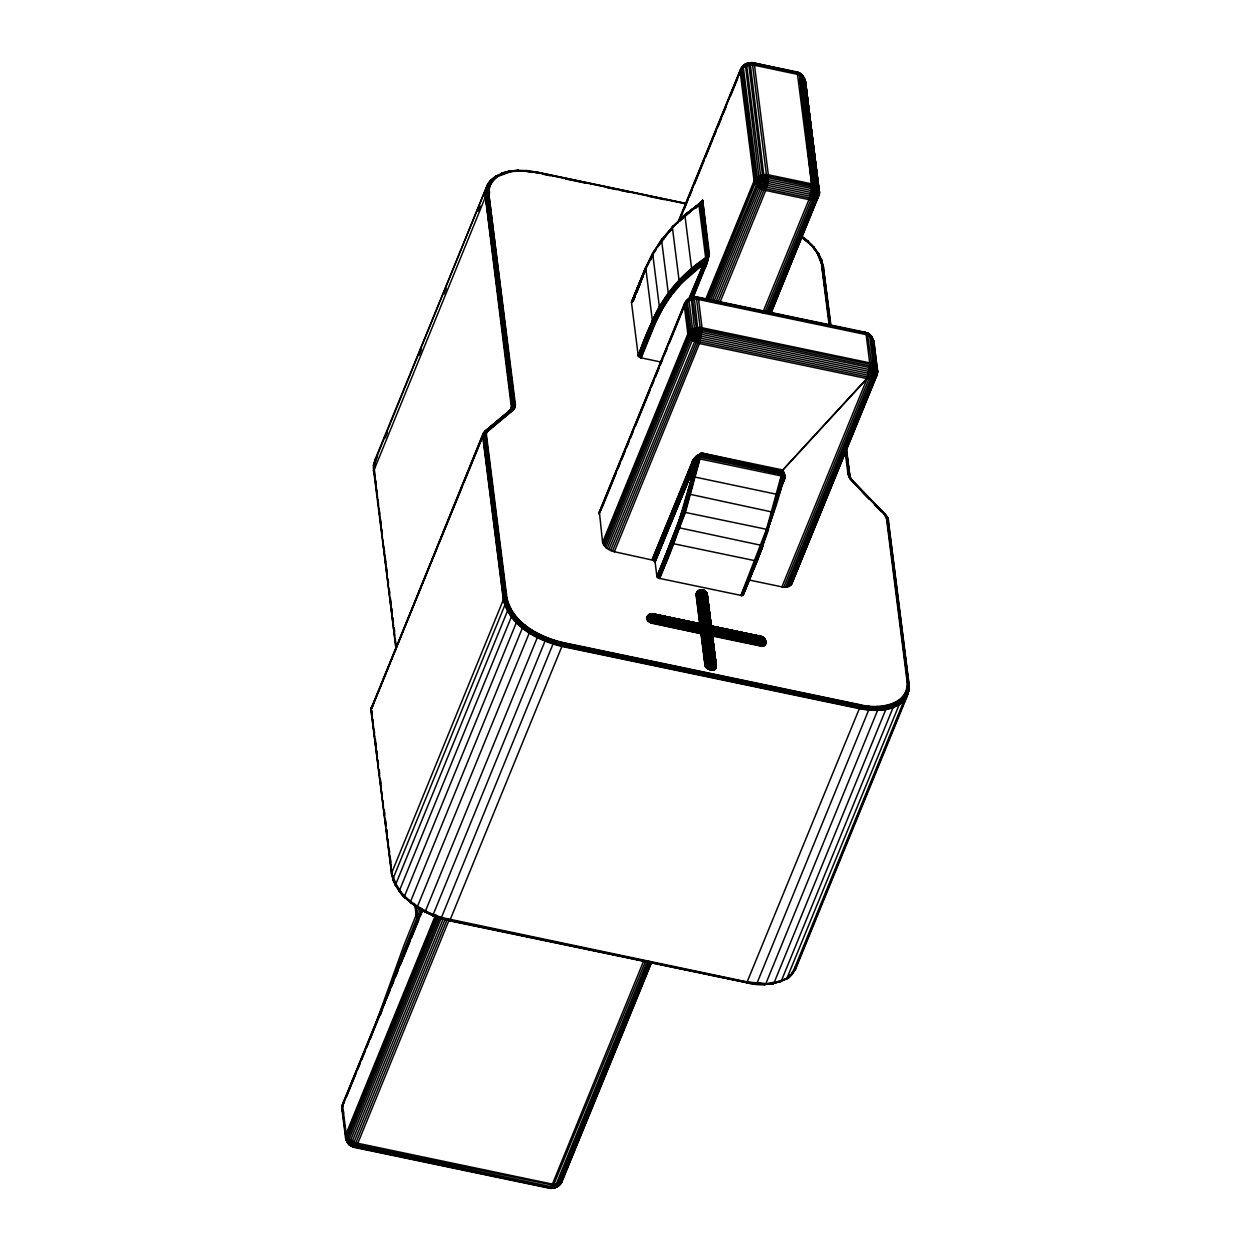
<?xml version="1.0" encoding="UTF-8"?>
<svg xmlns="http://www.w3.org/2000/svg" width="1251" height="1251" viewBox="0 0 1251 1251"><rect width="100%" height="100%" fill="white"/><g stroke="black" fill="none" stroke-linecap="round" stroke-linejoin="round"><path stroke-width="1.5" d="M487.311 185.164L375.363 458.867C372.673 462.667 374.659 486.764 373.674 464.309L487.311 185.164L490.627 184.491L493.738 179.972L498.273 176.25L510.987 171.622L509.485 171.012L501.979 173.045L501.276 173.889L510.705 171.34M710.849 670.051L714.837 663.562L710.99 629.972L761.75 641.497L711.506 630.973L715.635 663.828L711.897 631.974L761.593 642.373L712.038 632.459L711.788 635.852L760.467 646.032L763.72 641.888L764.283 638.307L761.265 636.462L710.459 625.828L705.439 627.971L653.788 617.447L648.284 619.104L647.565 620.856L651.411 623.17L700.967 633.585L704.985 665.391C706.08 670.489 716.901 672.866 716.26 665.657L712.038 632.459L707.878 626.407L704.11 624.499L652.834 613.928L652.162 614.741M343.603 1113.249L342.711 1110.607L343.603 1111.936M700.967 633.585L651.536 622.717L647.565 620.856L646.783 618.932L649.582 616.243L653.006 615.648L706.268 627.361L709.708 661.716L705.439 627.971L701.154 633.147L705.329 665.579L707.44 668.065L711.021 669.613L714.321 667.549L715.853 664.156C713.492 660.184 706.471 661.044 704.985 665.391M762.703 312.703L808.944 199.597L811.336 190.433L811.602 183.85L799.405 74.779L797.622 72.151L796.043 72.761L800.749 73.653L805.05 79.72L818.623 188.698C818.701 194.093 813.494 197.814 808.944 199.597L763.782 190.043L758.513 187.447L754.29 182.474L740.139 71.682L741.812 67.179L747.175 64.161L746.378 64.677M422.275 909.149L342.477 1104.602L346.355 1135.314L349.138 1139.129L355.847 1142.882L552.426 1184.134L560.385 1183.337L561.996 1181.601L651.771 962.05M373.689 471.799L373.674 464.309M373.908 472.127L375.237 459.258L377.536 455.692M463.918 482.26L484.7 431.548L487.749 431.204L512.847 409.796L514.99 406.028L488.969 195.312C491.831 185.07 482.026 189.933 485.388 196.923L511.534 408.686L512.284 405.465L485.576 196.548L487.999 195.25L488.969 195.312L515.412 404.573L515.068 407.576L513.27 410.015L487.749 431.204L486.311 433.784L506.952 598.15C512.863 623.233 539.384 636.884 562.575 642.467L860.016 704.704C877.467 709.442 908.711 705.861 907.147 681.889L886.506 518.571C885.098 516.507 884.363 511.737 885.27 515.756M510.361 411.079L512.238 406.841L485.857 196.219C485.482 191.606 487.108 178.705 493.738 179.972M498.273 176.25C490.861 176.844 486.42 188.291 487.499 195.328L513.661 406.059L511.722 409.562L484.512 431.908L510.236 410.359L512.535 406.575L486.232 189.996M510.705 409.875L484.7 431.548L511.362 409.609L513.254 406.184L487.03 195.469C485.998 187.619 490.048 179.331 497.038 175.766M884.426 514.067L886.975 518.696L907.6 682.014C909.18 706.205 877.655 709.833 860.031 705.048L562.606 642.811C539.197 637.166 512.441 623.389 506.467 598.087L485.826 433.675L487.327 430.985L512.847 409.796L514.552 405.981L488.484 195.25C486.889 185.242 494.802 175.421 504.075 173.451M643.671 960.971L552.426 1184.134C555.585 1190.686 562.543 1184.197 562.356 1179.318L609.44 1064.148M868.945 333.939L864.785 332.094L863.628 332.829L868.272 333.36L869.664 335.909L873.292 365.511L869.445 375.675L782.766 470.001C775.088 513.332 758.825 555.084 741.827 595.585L763.298 544.732L743.313 594.866L741.827 595.585L658.949 578.259L656.931 576.476L655.086 562.059L653.788 560.401L612.411 551.3L605.703 547.547L602.591 542.465L599.37 511.925L684.516 303.665L687.972 299.224L692.1 298.035L689.348 298.332L688.926 299.771L692.554 329.169L695.384 337.191L699.45 343.54L867.099 378.615C873.73 381.102 880.297 375.097 876.31 368.169M715.807 668.253L716.151 664.891L715.181 668.628L711.021 669.613L707.91 663.859L703.14 630.144L653.522 619.354C649.441 622.154 643.452 619.526 648.941 615.805C643.061 621.731 649.785 616.164 653.851 616.555L705.439 627.971L711.021 669.613C722.327 670.317 708.738 658.135 705.939 667.299M684.188 304.744L688.066 335.471L692.288 340.428L699.45 343.54L702.202 329.154L698.543 299.521C696.228 292.984 685.22 299.521 684.188 304.744C686.314 299.536 693.054 297.363 698.324 298.426L865.973 333.517L871.415 335.987L873.777 340.913L877.577 370.718L876.404 375.707L872.619 378.037L867.099 378.615L782.766 470.126L766.488 529.408L740.92 595.492C759.294 555.366 773.618 513.254 782.766 470.126L784.909 478.257L776.073 500.744M699.606 622.779L696.056 594.71C697.448 590.503 699.418 591.144 696.244 594.272L700.028 624.218L696.776 592.442M715.635 668.785L715.04 659.73M760.467 646.032L764.924 645.25L765.831 642.42L764.846 640.606M741.827 595.585C758.919 555.694 776.245 512.269 782.766 470.001L701.655 453.034L695.056 464.293L692.163 476.115L693.382 476.725L776.59 494.27C782.391 496.85 782.532 474.848 782.282 471.299L700.669 454.238L684.938 512.331L659.371 578.415M823.627 899.188L908.914 690.583L908.898 683.093L907.147 681.889M908.898 683.093L908.914 690.583M512.003 407.154L485.576 196.548L373.517 471.314M700.998 591.176L700.466 589.831L704.11 624.499L703.234 624.374L699.528 591.363C698.715 589.581 702.843 588.814 702.452 590.941L705.986 625.172L653.1 613.834L653.851 616.555L652.475 622.967C646.876 606.97 655.977 616.837 651.536 622.717C649.222 623.139 651.834 620.559 653.053 621.262L702.202 631.302L706.58 663.108L702.499 630.911L653.303 620.324C651.88 619.433 648.19 622.247 650.598 622.372M701.17 591.16L701.217 589.721L705.032 624.765L652.975 613.881M342.711 1111.904L342.149 1109.168M373.486 470.97L373.549 464.7L396.051 649.676M762.219 637.713L765.315 639.558L765.643 643.608L760.639 645.594L711.96 635.414M747.879 579.76L781.953 586.875L867.099 378.615C877.014 378.568 881.533 364.338 869.758 362.884L702.108 327.793C696.666 326.683 690.13 328.904 687.737 334.205L602.591 542.465M448.984 920.236L357.739 1143.383L354.08 1146.979L348.92 1144.352L346.277 1140.161L342.008 1107.338L342.805 1103.507L344.416 1101.771L344.072 1102.96M347.231 1142.351L345.714 1138.707L341.898 1108.886L343.462 1102.553M765.424 644.343L765.831 642.42M765.878 642.263L765.002 639.042M770.804 313.782L819.405 192.935L805.456 81.065L801.766 74.528L795.808 71.995L798.263 72.339M870.555 335.252L874.011 342.446L877.467 372.282L876.67 376.098M648.894 621.403L649.722 621.919M778.435 490.283C778.654 486.733 786.441 477.163 781.375 474.285L700.685 455.786C699.434 451.298 692.679 459.602 692.131 461.963L652.162 559.729L692.554 462.072L696.103 456.818L701.53 453.097L685.376 512.425L659.793 578.525M692.163 476.115L677.213 527.375L762.735 545.639C769.068 520.791 783.001 495.912 782.766 470.126C785.519 476.912 781.077 483.981 778.747 490.142M418.022 907.413L410.437 902.597L410.594 901.392L522.355 628.049L524.998 625.031M777.34 495.333L783.376 480.619L782.766 470.126L784.408 475.145L783.814 480.619L777.778 495.349M346.277 1140.161L349.185 1144.743L354.221 1147.37L549.392 1188.247L552.426 1184.134L554.944 1187.684L555.851 1186.261M691.178 297.457L694.54 329.717L699.45 343.54L614.304 551.8M749.99 63.363L753.571 62.894L754.494 65.255L768.333 174.812L767.754 183.318L765.675 190.543L761.609 184.194L758.778 176.172L745.299 64.067C751.257 62.519 745.815 62.097 746.722 65.834L760.561 175.375L765.675 190.543L720.169 301.866M704.892 591.942C706.69 592.458 703.641 588.83 702.437 590.832L713.305 662.686L711.021 669.613L705.705 664.86L701.311 632.803L652.787 622.154L651.411 623.17M548.188 1186.839L550.862 1188.45L555.819 1187.09M748.583 62.769L762.453 174.843L765.675 190.543L757.668 185.164L754.76 179.753L740.92 70.197L741.812 67.179M552.176 1187.871L552.426 1184.134C556.163 1185.964 561.574 1185.291 562.34 1180.522M341.898 1108.886L342.383 1104.961M343.181 1106.572L343.071 1103.898M372.329 712.382L370.968 709.786L482.73 436.443L486.326 434.832M346.027 1139.896L346.027 1134.063L435.801 914.512M349.185 1144.743L354.705 1147.511L357.739 1143.383L348.701 1141.506L345.792 1138.379L346.355 1135.314L436.114 915.763M506.952 598.15L503.371 599.745L391.61 873.089L392.189 875.262L391.454 869.492M706.346 593.287L706.893 595.914L706.111 594.632C707.55 589.127 698.339 589.346 696.416 593.146M704.704 591.473L706.455 592.395L707.284 595.773L706.299 593.959M765.721 641.028L765.424 643.624L765.268 639.73L762.453 638.041L764.549 638.635L765.815 643.03M820.046 258.926L821.235 259.332L823.377 267.651L817.012 252.78L812.556 246.682L801.328 236.455M872.917 341.539L871.337 336.425L868.741 335.393L869.117 336.347M873.573 342.774L873.026 340.084M877.577 370.718L877.092 374.643M885.02 515.24C887.491 516.319 890.446 523.684 886.506 518.571M908.961 684.625L909.039 683.453M378.631 690.865L371.172 708.504L483.621 432.846L487.03 431.955M784.705 978.876C789.694 979.94 792.931 972.418 795.464 969.369L907.225 696.025L908.992 689.379L907.1 687.55M394.722 881.22L393.017 880.219L392.97 878.765L504.732 605.421L508.25 603.529M888.007 519.931L887.741 518.18L886.255 517.476M648.44 615.57C647.267 614.35 646.939 620.652 652.475 622.967C653.804 620.746 652.537 611.786 652.224 614.632M818.592 254.876L821.782 261.334L821.235 259.332M892.041 703.766L893.058 707.644L781.296 980.987L765.815 983.724L747.582 981.988L441.634 917.546L440.962 918.594L450.141 919.751L561.902 646.407L562.575 642.467M696.416 207.103L702.64 200.379L709.333 253.39L705.673 266.979L704.892 265.712L709.317 253.515C705.861 260.724 696.916 263.148 691.631 268.73C664.25 290.639 649.801 323.399 638.213 355.55L640.668 357.755L660.966 362.039M784.236 473.144L784.565 475.099C782.407 460.853 782.282 503.684 782.282 471.299L701.655 453.034C688.863 493.363 678.542 539.009 658.949 578.259M791.992 974.466L903.941 700.779L902.378 697.229M702.593 200.41L699.168 204.539L702.593 200.41L699.168 204.539L702.593 200.41L699.262 204.554L702.593 200.41L700.153 203.804L707.19 257.769L690.724 299.192M783.251 475.677L778.529 494.473L782.5 478.445L778.669 494.442L782.36 479.368L784.518 478.257L784.846 475.036L783.251 475.677L781.578 482.104L782.626 477.569L785.034 476.443L783.814 480.619L782.375 481.244L784.283 475.192L783.423 471.658M848.381 475.802L850.086 476.803L850.758 479.665L847.99 474.16L845.066 450.907M887.381 518.539L887.366 517.148L885.755 516.35M397.239 886.724L395.644 885.958L395.629 884.566L507.39 611.223L510.783 609.049M707.331 595.148L711.35 627.392L706.487 592.818C704.688 588.768 697.401 590.957 696.056 594.71M817.012 252.78L818.701 254.5L812.556 246.682M511.831 407.482C512.394 402.447 517.805 405.559 512.238 406.841M372.61 706.393L371.703 707.003L372.751 705.251M851.681 481.072L851.712 479.743L849.132 477.491M519.259 619.933L516.319 622.685L404.558 896.029C406.856 901.502 399.569 892.588 399.522 890.368L511.284 617.024L514.489 614.554M410.406 902.08L425.246 911.604L538.79 633.929M424.949 911.932L417.271 907.491L417.506 906.35L529.267 633.006L531.566 629.738M700.153 203.804L701.967 200.989L701.185 202.756L706.862 256.815C683.515 272.906 663.405 294.438 652.396 320.85L655.321 323.18L662.154 309.2L670.927 295.846L681.529 283.273L702.734 264.649L709.317 253.515L706.737 263.695L693.32 297.206M557.602 1185.495L555.35 1187.809M694.133 623.014L701.702 624.624L697.855 592.255C698.511 589.19 701.967 589.237 698.652 591.754L702.421 624.421L701.092 624.968L697.057 593.005L700.826 625.203L696.635 593.537L700.419 625.75M705.595 266.666L707.925 260.099L705.658 257.753L698.949 204.742L702.077 201.192L707.894 255.751C706.596 262.303 695.4 263.992 691.897 269.387C664.39 291.233 650.411 324.212 638.448 356.191C651.052 318.035 670.88 280.443 705.814 258.378C707.613 257.268 708.864 255.579 709.317 253.515L705.642 265.869L693.07 296.565M554.49 640.371L350.577 1140.287L351.312 1145.072L355.253 1147.308M705.157 666.017L708.566 662.702L713.93 662.311L710.349 629.003L761.953 640.074C766.988 640.559 765.643 647.799 760.639 645.594L761.734 636.853L709.942 625.797L705.673 592.067L709.333 625.875L762.766 637.431L760.639 645.594L712.085 635.055L716.213 666.439L714.571 668.519L711.021 669.613L706.252 664.187L701.702 632.068L653.006 621.45L701.936 631.692L705.986 663.671L702.202 631.302L653.225 620.605L702.499 630.911L707.159 664.328L711.021 669.613L715.134 667.44L715.853 664.156M700.591 202.13L699.387 204.351L701.999 201.333L708.785 254.891L703.218 264.774L688.675 300.318M696.025 208.182L701.358 201.333M700.685 455.786L781.797 472.737C788.005 469.923 779.561 489.954 779.107 490.032M693.82 271.67L691.584 268.433L684.876 215.172L700.763 202.709L698.981 204.288M658.542 578.071C674.117 538.9 693.242 496.506 698.042 455.114M807.99 241.928L806.817 240.817M742.234 595.539C759.294 557.086 773.587 517.335 782.438 476.146L782.704 471.377M689.739 299.536L687.565 299.755L687.393 301.913L691.24 331.499L694.368 337.833L699.45 343.54L700.31 328.904L696.604 299.27L695.337 297.05M556.711 1187.199L560.495 1183.305L650.895 961.988M697.714 206.337C704.782 198.518 672.334 226.681 673.695 226.431L672.366 227.244L679.058 280.24L681.529 283.273M658.167 577.853C674.68 539.259 689.786 499.759 697.761 458.413L696.119 456.459M657.51 577.337L683.015 511.471L696.588 460.462L682.733 511.252L657.26 577.055M692.726 476.459L697.62 458.179L695.884 456.646L701.53 453.097L694.649 463.433L654.429 560.917L694.399 463.151L697.135 457.882L701.53 453.097L696.744 457.413L693.758 462.635L695.087 458.382L698.214 455.301M693.038 476.584L696.744 460.118L694.493 458.022L696.885 459.868L693.038 476.584L697.307 458.132L700.107 454.504M705.423 266.338L708.895 255.595L706.737 263.695L704.532 262.225L692.882 270.81L680.481 282.507L669.785 295.173L660.95 308.637L654.07 322.727L639.761 357.364C651.708 318.958 672.209 282.273 706.33 259.473L690.317 298.942L687.972 299.224M763.298 544.732L757.496 560.151L755.932 560.87L673.992 543.81L671.459 542.34L682.514 511.049L692.288 476.224L695.056 464.293L692.131 461.963M692.835 296.237L707.722 259.989L709.317 253.515M781.578 482.401L782.485 479.149M657.823 577.602L683.327 511.675L697.62 458.617M670.927 295.846L668.269 293.031L661.576 240.036L663.781 239.316M693.758 476.85L698.449 457.366L698.996 458.71L780.984 475.88C785.956 476.506 779.67 484.622 779.654 486.92M693.382 476.725L698.73 456.928L781.375 474.285M782.282 479.696L778.701 494.223M778.529 494.473L782.626 477.569M692.288 476.224L696.307 459.07L701.53 453.097M370.828 710.552L483.027 433.925L486.561 432.83M483.214 433.565L482.73 436.443L503.371 599.745C509.579 626.157 537.508 640.528 561.902 646.407L859.343 708.645C875.637 711.772 898.077 712.179 907.335 695.634M483.48 433.253L503.84 599.041C510.033 625.375 537.867 639.699 562.199 645.547L859.64 707.785C868.319 712.476 912.714 708.175 905.489 692.726M483.824 432.987L504.169 598.744C510.345 624.968 538.086 639.245 562.325 645.078L859.765 707.315C875.888 710.412 897.78 710.787 907.319 694.79M707.456 261.834C707.003 261.224 706.236 260.974 705.564 260.693C673.491 283.883 651.568 319.474 640.668 357.755L654.852 323.055L662.154 309.2L659.34 306.62L652.647 253.359L671.021 229.168M778.059 494.489L782.688 476.193L773.493 512.316L687.393 493.723M514.552 405.981L488.484 195.25M699.856 454.176L695.384 458.585L694.102 462.886L697.292 457.694M647.283 266.557L645.766 267.323L631.505 302.554L638.213 355.55L659.402 306.917M742.234 66.741L744.564 64.567L742.234 66.741L741.999 68.852L755.839 178.393L759.717 185.617L765.675 190.543L766.41 174.546L752.57 65.005L751.898 62.659L750.991 63.348M694.133 296.815L699.45 343.54L692.272 337.113L689.614 331.374L686.017 301.96L689.817 298.066M697.042 592.708L700.2 590.331M696.713 457.022L654.132 560.636L693.914 462.729C696.307 460.431 692.053 458.319 692.554 462.072L653.006 559.979L694.79 458.179L693.21 459.821M687.69 494.036L696.041 461.65L654.68 561.199L695.822 458.585L700.028 454.379M693.586 459.961L653.413 560.167L695.275 458.147L699.935 454.285M698.949 456.99L700.795 454.097L781.797 472.737M750.037 62.785L751.898 62.659M707.722 259.989L708.394 257.628L707.19 257.769M342.008 1107.338L422.666 909.633M679.199 220.692L740.139 71.682C742.515 66.381 749.068 64.161 754.494 65.255L799.405 74.779L805.05 79.72L819.186 190.152C821.516 196.61 814.448 200.52 808.944 199.597L814.01 191.419L815.089 185.148L801.234 75.623L813.416 184.382L812.196 192.701L808.944 199.597L814.229 199.785L817.857 198.033C819.78 193.67 815.855 189.167 811.571 188.557L766.628 179.268L761.562 180.003L757.481 182.599L708.879 299.959M877.467 372.282L791.523 584.358L787.239 587.063L781.953 586.875M765.768 640.872L761.968 637.729L708.785 627.189L713.164 661.982L709.614 628.065L762.875 639.449L765.69 642.873L760.639 645.594C762.75 643.53 766.175 636.884 760.983 636.571L711.162 626.251L706.924 593.49L703.422 591.066L702.452 590.941L706.956 625.735L653.804 615.085C650.989 612.552 645.625 619.933 646.798 617.165M650.239 614.71L651.083 613.803L652.475 622.967L647.424 618.948L647.862 615.789M655.321 323.18L641.138 357.88C652.084 325.776 666.267 293.141 693.507 271.42C697.479 270.091 700.325 263.664 704.782 264.993L708.817 255.579M805.034 85.256L805.05 79.72M682.248 510.643L685.376 512.425L767.676 529.533L773.493 512.316M373.58 465.497L377.427 456.959M373.736 465.904L375.394 460.524M488.297 184.397L486.639 189.761L486.592 195.656L512.863 405.011L512.566 407.607L510.033 410.703M489.016 189.652L490.627 184.491M645.766 267.323L631.505 302.554L645.704 267.839L653.241 252.608M765.252 644.765L765.596 643.796L764.924 645.25M793.853 970.62L795.386 966.914M794.276 970.495L795.792 966.695M794.666 970.307L822.157 902.784M797.153 963.927L794.995 970.041M908.852 688.988C903.785 709.802 876.935 710.537 859.859 706.831L562.434 644.593C538.305 638.792 510.721 624.577 504.575 598.494L483.934 435.176L484.215 432.783L486.029 430.766M907.225 696.025L908.992 689.379M701.967 200.989L699.043 204.116L701.936 201.13M705.799 266.166L708.832 254.735L702.64 200.379L700.294 203.022M707.597 259.927L705.189 266.025M694.68 460.603L694.586 463.339L654.429 560.917M813.901 248.464L812.931 246.65M654.883 561.48L698.73 455.927M852.869 482.448L852.791 480.978L850.242 479.164M782.532 474.457L783.955 473.238M695.009 460.868L654.132 560.636M676.854 526.874L682.342 510.846M762.735 545.639L768.661 529.236M370.171 1039.128L403.76 945.959L418.976 907.945M380.554 1014.655L382.493 1009.182M383.791 1005.523L403.932 950.213L420.852 908.226M689.145 300.506L703.672 264.946L708.754 255.579L707.957 256.033M648.956 961.159L557.711 1184.306C554.85 1187.903 547.891 1190.952 552.426 1184.134L557.977 1185.745L561.261 1182.993M676.775 526.624L657.072 576.758M757.387 560.323L762.969 545.514M651.927 614.585L652.443 613.741M635.148 296.065L633.084 301.256L635.211 296.049M636.524 292.593L642.733 277.003L632.678 301.303L645.938 268.371M646.173 268.324L632.678 301.303M654.07 322.727L640.199 357.583L654.398 322.867M441.024 918.609L432.752 915.638L546.484 637.494M638.448 356.191L652.881 321.804L638.682 356.519C651.755 318.849 670.974 280.74 706.33 259.473C671.568 281.538 651.583 318.927 639.339 357.114L653.694 322.508M697.307 458.132L696.713 459.602L697.761 458.413M708.285 257.612L704.532 265.431M781.672 481.823L784.268 480.681L783.157 481.103M631.599 301.976L646.095 266.916M693.507 462.479L653.788 560.401L693.914 462.729M757.199 560.511L742.906 595.304L757.59 559.588L743.141 595.101M755.526 560.855L741.374 595.57L755.932 560.87M385.245 437.928L387.45 432.533M419.069 355.206L421.274 349.811M444.074 294.063L446.279 288.668M477.898 211.341L480.103 205.946M488.922 184.366L490.845 180.113L496.631 175.75M380.101 687.268L403.635 629.722M405.105 626.125L437.459 547M438.929 543.403L462.448 485.857M509.61 411.563L512.019 405.809M636.634 292.578L640.184 283.914M678.089 222.006L740.483 69.399L743.313 66.506L748.489 64.192L754.29 64.161L797.559 73.215L804.065 77.296L819.405 192.935M678.011 222.85L741.139 68.445M680.435 218.472L682.624 213.092M684.094 209.496L687.769 200.52M689.238 196.923L692.178 189.745M694.383 184.366L703.922 161.019M705.392 157.438L712.726 139.471M714.196 135.89L716.401 130.495M717.871 126.914L721.53 117.938M723 114.341L725.94 107.164M730.349 96.39L737.683 78.438M739.153 74.841L741.358 69.462M342.477 1104.602L422.197 909.993M346.621 1096.376L356.191 1072.983M357.661 1069.386L359.866 1063.991M361.336 1060.379L365.026 1051.387M366.496 1047.791L368.701 1042.396M370.171 1038.783L384.886 1002.802M386.356 999.205L390.031 990.198M391.516 986.601L393.721 981.206M395.191 977.61L398.131 970.401M400.336 965.006L409.906 941.612M411.376 938.015L418.741 920.017M420.211 916.42L422.416 911.025M599.026 513.004L685.173 302.711M599.026 514.208L684.172 305.948C686.549 300.631 693.101 298.426 698.543 299.521L866.177 334.611L871.118 336.894L873.777 340.913M601.715 508.391L616.399 472.487M617.853 468.89L620.058 463.511M621.528 459.915L625.203 450.939M626.673 447.358L628.878 441.963M630.332 438.382L633.272 431.188M635.477 425.809L650.16 389.905M651.63 386.309L653.835 380.929M655.305 377.333L658.964 368.357M660.434 364.76L662.639 359.381M664.109 355.784L667.049 348.607M669.238 343.227L683.922 307.308M688.206 300.193L703.531 264.352L705.423 265.556L691.803 297.707M436.755 917.061L346.996 1136.612L346.464 1139.536L347.653 1141.913L352.047 1143.633L357.739 1143.383L352.031 1146.51L347.184 1141.522M438.429 916.545L347.934 1137.894L348.138 1143.179L352.344 1144.368L357.739 1143.383C352.907 1142.961 346.84 1140.849 345.573 1135.595M439.633 917.781L349.138 1139.129L349.326 1143.805L353.298 1147.104M443.448 918.156L352.219 1141.303L352.344 1144.368L355.847 1146.776L551.503 1187.652M445.231 919.032L353.986 1142.194L354.08 1144.274L355.847 1145.744L551.159 1186.667L554.428 1186.198L556.07 1184.478L647.314 961.315M447.092 919.735L355.847 1142.882L356.801 1144.696L553.458 1185.291L645.532 961.253M602.904 543.732L688.066 335.471C690.411 330.248 696.854 328.059 702.202 329.154L869.852 364.229L874.715 366.496L877.326 370.437M603.545 545.029L688.707 336.769C690.943 331.781 697.088 329.701 702.202 330.733L871.556 366.308L875.591 369.092L877.201 373.173L874.199 376.426L867.099 378.615L869.852 364.229L866.177 334.611L864.785 332.094M604.483 546.312L689.645 338.051L692.428 334.549L696.979 332.516L702.077 332.485L869.726 367.575C874.011 368.185 877.936 372.689 876.013 377.051L790.867 585.312M706.58 299.177L754.29 182.474C756.636 177.251 763.079 175.077 768.442 176.156L813.494 185.727L817.732 188.651L818.826 192.717L815.902 196.423L808.944 199.597L815.12 192.185L816.528 186.149L803.861 77.812L817.716 187.337L816.027 193.107L808.944 199.597L816.043 197.408L819.045 194.155L817.45 190.074L813.4 187.29L768.427 177.751C763.313 176.704 757.168 178.784 754.932 183.772L707.222 300.475M605.703 547.547L690.849 339.287L693.32 336.191L697.339 334.392L701.858 334.377L870.899 369.858L874.871 373.158L875.059 377.833L789.913 586.094M607.142 548.689L692.288 340.428L694.368 337.833L701.53 336.316L870.336 371.735L873.683 374.502L873.839 378.428L788.693 586.688M710.099 301.194L758.513 184.116L762.125 181.817L766.597 181.176L812.743 190.84L816.715 194.14L816.903 198.815L769.928 313.72M608.768 549.721L695.54 339.443L701.107 338.255L869.664 373.596L872.26 375.753L872.385 378.803L787.239 587.063M712.272 300.553L759.717 185.617L766.503 183.146L812.196 192.701L815.527 195.484L815.683 199.409L769.443 312.515M610.551 550.596L696.807 340.96L700.607 340.147L868.882 375.409L870.665 376.879L870.743 378.975L785.597 587.235M713.899 301.585L761.093 187.056L763.438 185.555L767.332 185.257L811.508 194.577L814.104 196.735L814.229 199.785L767.989 312.891M612.411 551.3L698.121 342.336L700.06 341.93L868.022 377.098L868.96 378.912L783.814 587.172M715.681 302.461L762.563 188.385L766.847 187.15L810.726 196.391L812.509 197.861L812.587 199.957L767.082 311.264M718.277 301.366L764.111 189.558L766.284 188.932L809.866 198.08L810.804 199.894L764.564 313M652.584 559.838L692.554 462.072M655.086 562.059L695.056 464.293L655.008 561.777L696.072 458.82L698.402 455.489M656.869 576.195L671.255 542.058M771.148 311.499L818.138 196.595M770.882 312.938L819.296 194.468L805.456 81.065M696.072 594.116L697.073 592.02M697.511 591.707L701.389 624.781L697.651 592.442L698.871 590.675L701.17 590.566M705.47 666.658C706.878 662.014 715.353 661.716 716.072 666.892M706.549 667.925C707.659 663.155 717.058 664.469 714.821 669.66M707.268 668.503C708.144 664.39 716.213 665.532 714.212 669.957M708.082 669.019C708.707 665.673 715.212 666.627 713.492 670.145M708.973 669.457L711.6 667.925L712.663 670.223M709.896 669.801L711.319 668.816L711.772 670.192M715.306 669.269L715.979 667.815M761.39 646.173L760.936 644.797L712.226 634.273L716.26 665.813M762.281 646.204L761.218 643.905L712.194 633.397L761.39 643.233L712.132 632.928L761.468 642.951L763.219 644.156L763.11 646.126M765.127 641.919L765.268 642.998M763.829 645.938L763.923 643.53L761.671 641.982L711.506 630.973L715.416 664.14L711.021 669.613L708.457 662.029L704.626 628.643L653.788 617.447M764.439 645.641L764.517 642.858L762.531 641.216L710.99 629.972L715.416 663.483M791.523 584.358L877.014 375.003M649.676 962.582L559.166 1183.931L556.07 1187.168M610.91 1060.551L650.645 963.364M561.339 1182.555L651.114 963.004M786.676 978.908L899.172 704.688L897.843 700.951M631.771 301.741L646.345 266.76L632.005 301.554M653.35 322.258L638.682 356.519M441.212 918.406L432.768 915.638L441.337 918.187M652.647 321.476L638.291 355.863L652.49 321.163L659.543 307.214M708.613 255.564L706.987 258.41L692.1 269.747M704.907 262.366L703.672 264.946M650.035 614.241L649.769 617.009L652.475 622.967C648.174 620.199 646.564 614.1 650.411 613.96M654.852 323.055L661.341 308.872M783.814 480.619L784.909 478.257L783.689 473.347M694.336 460.368L693.382 462.417L694.712 457.788L696.103 456.818M652.819 252.905L645.704 267.573L652.396 320.85M646.642 266.651L653.522 252.53M646.986 266.572L653.851 252.499M650.364 260.317L652.678 255.626M709.333 253.39L706.862 256.815M509.485 171.012L508.563 171.981L518.79 170.855L535.756 171.872L686.111 203.632M781.296 980.987L772.477 983.88L774.025 982.911L885.786 709.567L885.129 705.58M698.965 205.148L701.232 201.864M782.141 476.099L782.704 474.989M647.424 616.102L646.501 617.9M648.174 620.84L649.769 619.042L653.006 618.291L704.626 628.643L708.832 661.92L705.439 627.971L653.851 616.399L706.268 627.361L710.584 661.623L707.081 626.845L653.851 615.773L761.875 637.228L708.645 626.079L702.452 589.909L706.33 592.239M484.966 431.251L511.096 409.452L510.236 410.359M694.977 464.012L695.54 462.948L692.491 476.334L695.29 461.15M740.139 70.478L743.813 66.131L743.313 67.069M694.227 296.94L692.522 297.191L692.647 299.552L696.416 329.185L699.45 343.54L691.443 338.161L688.519 332.735L684.954 303.305L686.721 300.803L689.192 300.209M696.244 593.678L697.933 591.191M495.912 175.984L495.161 176.86L510.408 171.137M482.714 435.129L486.311 433.784M483.027 433.925L484.403 431.923M485.2 431.642L484.387 434.973L505.013 598.291C511.112 624.218 538.54 638.338 562.512 644.109L859.953 706.346C877.999 711.24 910.29 707.534 908.679 682.749L888.038 519.446M510.924 409.765L512.566 407.607L515.068 407.576M371.86 706.19L370.875 709.677M371.109 708.082L372.642 705.611M371.312 708.91L371.75 707.44M646.72 617.415L647.596 616.29M760.311 637.369L761.265 636.462M877.326 706.362L877.577 710.38L765.815 983.724L746.706 982.973L859.343 708.645L860.016 704.704M700.466 202.521L699.45 204.335M653.554 614.147L649.191 614.507L647.565 615.945M342.274 1106.431L342.977 1105.243M699.778 203.569L698.981 204.851L701.311 201.614M706.706 259.598L707.988 257.534M698.042 206.243L701.795 201.536M652.647 253.359L661.904 239.191M652.647 253.625L662.123 239.082M654.226 252.499L656.181 249.512M658.135 246.541L661.075 242.053M487.124 185.523L491.534 179.691M375.206 459.68L377.427 456.099M599.37 511.925L600.98 510.189M817.857 198.033L819.327 193.264L805.597 82.457L804.096 77.499M791.257 973.763L793.384 970.682M789.287 975.123L791.039 975.186L793.197 972.058M791.039 975.186L795.464 969.369M701.999 201.333L684.876 215.422M516.944 170.808L518.79 170.855M685.251 302.273L685.845 301.428M707.05 259.708L703.218 264.774M697.542 458.054L700.247 455.692M449.828 920.376L449.031 920.142L481.447 926.928M646.97 617.056L649.191 614.507M741.217 68.007L743.516 65.49M558.962 1185.51L560.385 1183.337L557.102 1186.527L552.426 1184.134L553.896 1188.231L555.647 1187.606M782.078 481.4L783.423 478.461L783.173 473.597M661.56 239.77L672.866 226.368M661.576 240.036L673.116 226.337M663.046 239.066L671.334 229.246M669.316 232.17L671.678 229.371M698.918 204.695L701.013 202.365M526.014 170.84L527.25 171.137M746.706 982.973L755.979 984.412L756.902 983.411L868.663 710.068L868.866 706.064M698.652 204.804L700.388 202.897M483.621 432.846L511.159 409.671M513.27 410.015L511.722 409.562L486.451 430.766L484.841 433.675L505.482 598.15C511.55 623.905 538.774 637.916 562.559 643.639L860 705.877C877.921 710.74 909.977 707.065 908.382 682.452L887.459 517.914M497.46 175.844C490.892 179.925 486.967 187.525 487.999 195.25L514.083 404.542L512.112 409.577L486.889 430.829L485.341 433.644L505.983 598.087C511.987 623.624 538.993 637.51 562.59 643.202L860.031 705.439C877.811 710.271 909.602 706.612 908.023 682.202L887.381 518.899L885.755 515.271M699.95 203.538L685.313 214.609L672.413 226.759M647.424 616.43L650.77 614.288M685.141 214.672L699.418 203.976L685.532 214.609L672.366 227.244M487.327 430.985L514.349 408.889L512.847 409.796M673.398 226.353L685.783 214.656L697.98 205.305L685.313 214.609M679.512 221.396L689.238 212.686M763.782 984.037L765.44 984.349M865.254 332.234L697.135 297.019L695.994 297.738L705.517 299.74L753.978 181.223C756.355 175.922 762.891 173.701 768.333 174.812L811.602 183.85L816.528 186.149L818.623 188.698M686.267 301.006L687.55 299.865M689.426 298.739L686.127 301.929M697.292 591.801L699.059 590.347M782.735 481.15L784.002 475.286M486.889 430.829L512.425 409.64M486.451 430.766L512.112 409.577M490.392 180.769L496.256 175.828M904.066 700.372C892.307 711.553 874.402 711.037 859.5 708.238L562.059 646.001C537.68 640.121 509.767 625.766 503.559 599.385L482.933 436.067M787.426 977.14L789.741 975.248M786.707 978.173L790.194 975.311M785.941 979.126L792.18 974.122M699.309 203.976L685.532 214.609L690.505 211.482M686.064 214.765L697.214 206.149L685.783 214.656M684.907 214.953L699.168 204.022M684.876 215.172L698.949 204.492M705.564 260.693L692.601 270.466L705.064 261.443L692.882 270.81L704.344 262.491L703.531 264.352L693.507 271.42L703.547 263.57L693.195 271.123M701.827 589.831L702.968 589.893M652.475 622.967C650.739 621.34 646.157 614.163 650.739 614.788M371.75 706.58L372.595 705.986M743.923 64.958L747.128 63.191M697.933 591.238L699.372 590.347M558.978 1185.401L553.724 1188.028M782.219 472.815L782.954 475.927M713.93 662.311L709.614 628.065L762.015 639.042L708.785 627.189L762.907 638.667L765.033 640.121L765.581 642.154L760.639 645.594L764.596 641.575L764.158 638.041M745.299 64.067L746.409 63.832M511.612 408.921L513.52 408.592M760.968 637.478L762.594 636.962L764.283 638.307M762.766 637.431L760.373 637.259M648.925 614.663L649.769 614.194M650.364 614.444L649.113 614.804M495.599 176.203L503.731 173.185M495.349 176.5L503.011 172.873M697.214 592.27L698.558 591.786M778.497 981.441L787.411 978.032M779.217 981.894L787.223 978.376M779.576 982.004L786.973 978.673M747.551 63.316L743.516 65.599L743.36 67.648L757.199 177.189L760.592 184.851L765.675 190.543L750.1 62.566M698.668 590.769L699.95 590.097M760.639 645.594L764.986 642.17L764.58 638.417M410.547 902.753L411.47 902.722L404.433 896.388M649.582 614.319L650.567 614.038M690.708 298.176L698.011 297.629L867.381 333.204L871.65 364.745L870.336 371.735L867.099 378.615L874.183 372.126L875.872 366.355L872.01 336.941L868.272 333.36L864.55 333.094M705.939 258.738L706.987 258.41M746.659 63.91L753.978 63.363M690.88 297.66L692.804 297.238M699.512 590.394L700.685 590.191M652.85 614.429L706.956 625.735L651.099 614.507M501.698 173.263L510.095 171.012M771.867 983.552L778.841 981.707M772.18 983.755L781.124 981.347M748.473 62.925L750.193 62.675M700.419 589.893L701.264 589.784M700.404 590.144L701.326 590.003M552.301 1188.325L554.005 1188.075M651.052 614.1L651.896 614.022M509.204 171.137L518.102 170.214M508.954 171.34L518.352 170.339M508.735 171.637L518.586 170.558M773.853 983.255L765.643 984.068L747.426 982.332L449.985 920.095C435.692 916.952 422.04 910.775 410.469 901.752M764.001 984.334L773.634 983.536M764.236 984.537L773.368 983.755M702.421 624.421L703.234 624.374L699.09 591.551L702.421 624.421L698.324 591.958L702.046 624.499L652.099 614.147M710.881 625.985L706.706 593.146L710.459 625.828L761.499 636.54L709.942 625.797L705.892 592.223L702.609 590.316L704.469 590.456M694.07 297.05L697.62 297.159M701.185 589.831L704.798 590.738M550.581 1188.341L552.457 1188.215M652.6 613.803L651.818 613.788M517.367 170.324L526.968 170.652M517.148 170.527L536.053 172.231M765.221 984.553L755.979 984.412M755.792 984.365L764.971 984.678M798.717 73.277L800.703 74.09M764.017 637.854L724.579 629.237M751.616 62.55L797.247 72.417L811.602 183.85L799.577 74.857L813.416 184.382L800.937 75.435L800.218 73.481L797.622 72.151M551.175 1188.215L353.814 1146.886M652.271 613.85L653.35 613.913M526.405 170.511L535.975 172.028M527.703 171.418L531.425 171.981M746.597 982.864L756.37 984.256M712.085 635.055L760.936 644.797L712.179 634.679L716.213 666.439L712.46 639.058M716.213 666.439L711.897 631.974L761.671 641.982M712.226 634.273L761.155 644.077L712.194 633.397M652.787 622.154L701.702 632.068L705.564 664.218L701.483 632.443L652.787 622.154L701.154 633.147M680.56 620.527L684.344 621.309M717.058 628.033L720.842 628.815M737.887 632.302L724.626 629.581L732.101 631.27M747.347 634.241L760.592 636.962M711.334 626.642L720.826 628.596M724.626 629.378L760.686 636.837M680.575 620.48L684.36 621.262M653.303 620.324L702.812 630.535L707.253 662.623L703.14 630.144L653.601 618.87L703.86 629.378L708.019 662.232L704.626 628.643M711.162 626.251L760.983 636.571M753.086 62.753L796.84 71.948M752.539 62.941L800.218 73.481M759.482 65.052L763.235 65.85M535.616 171.919L686.033 203.428M535.319 172.263L686.173 203.897M535.162 172.56L538.962 173.342M542.746 174.139L550.346 175.734M565.546 178.909L586.438 183.287M607.329 187.65L616.837 189.652M620.637 190.433L628.237 192.028M649.128 196.407L664.328 199.581M696.588 297.206L866.474 333.126M737.902 306.511L741.718 307.308M785.534 316.487L789.334 317.285M652.709 614.038L705.986 625.172L701.67 590.941L705.032 624.765L700.482 591.082M703.75 590.112L705.001 591.645L709.333 625.875L761.734 636.853M653.804 615.085L761.968 637.729M710.99 629.972L761.89 640.637L710.349 629.003L714.118 663.061L711.021 669.613L706.268 627.361M703.14 630.144L653.429 619.745L702.812 630.535L706.784 662.936M712.226 633.85L761.155 644.077M485.263 927.726L517.679 934.513M521.495 935.31L565.343 944.489M569.158 945.287L613.006 954.466M616.821 955.264L649.238 962.035M653.053 962.832L696.901 972.011M700.716 972.809L746.472 982.395M449.093 920.423L747.269 982.614M449.265 920.736L747.113 982.833M652.537 614.194L690.349 622.216M720.779 628.44L711.272 626.438L707.05 593.787L711.381 627.126M653.413 613.975L705.986 625.172M663.734 616.743L684.438 621.153M712.038 632.459L761.468 642.951M653.053 621.262L701.936 631.692M653.679 618.385L703.86 629.378L707.581 662.42M709.614 628.065L761.968 639.808L710.349 629.003L714.821 662.889M440.931 918.312L449.672 920.595L440.931 918.484M847.99 474.16L849.523 475.036L849.82 476.897L846.38 449.781M798.779 72.667L801.5 74.278L802.282 76.295L815.089 185.148L802.673 76.624L816.528 186.149L803.439 77.296L801.766 74.528M441.634 917.546C425.575 912.37 410.25 903.597 399.522 890.368M870.305 334.861L867.443 333.094M761.968 636.665L763.345 637.385M761.578 636.743L763.423 638.589M713.305 662.686L715.853 664.797M424.871 911.416L432.955 915.185M424.808 911.666L432.862 915.419M424.777 911.838L432.768 915.638M348.372 1142.71L351.468 1144.477M763.501 639.089L764.893 639.933M417.255 907.288L425.09 911.807M763.47 639.589L764.22 640.074L763.157 637.353M868.163 334.533L867.396 333.767L871.118 336.894L874.715 366.496L872.338 372.861L867.099 378.615C871.65 376.832 876.857 373.111 876.779 367.716L872.26 337.254M703.562 590.331L704.407 591.035M410.391 902.362L417.803 907.569M801.844 236.267L807.974 241.052M801.61 236.314L808.037 241.302M802.219 237.33L806.535 240.771M802.079 237.69L806.41 241.13M705.611 591.395L707.222 594.225L711.35 627.392M348.92 1144.352L345.714 1138.707M404.37 896.732L411.172 902.831M404.464 897.28L410.922 902.878M709.942 625.797L706.252 592.583L706.721 596.352M869.539 334.22L872.01 336.941M763.642 637.525L764.877 638.886M704.61 590.691L709.333 625.875M803.502 77.797L805.269 81.252L805.91 87.695M807.661 240.755L813.948 247.166M807.145 240.724L814.041 247.432M852.791 480.978L885.364 514.489M852.322 480.759L885.442 514.755M885.458 515.052L849.554 477.522L845.52 451.048M851.665 480.822L885.395 515.396M862.314 492.159L869.07 499.102M874.48 504.653L881.22 511.596M803.627 79.001L804.596 80.08M399.397 890.743L405.387 897.686M399.366 891.087L405.074 897.686M399.491 891.697L404.808 897.608M885.004 514.161L886.599 516.084M884.738 514.083L886.631 516.413M850.977 479.211L853.026 481.432M375.613 460.931L374.252 466.607L374.69 476.303M813.557 246.775L818.701 253.812M813.275 246.682L818.748 254.141M400.945 892.244L392.97 878.765M397.755 888.085L400.555 892.26M395.519 884.942L400.211 892.213M395.472 885.301L399.913 892.104M869.461 334.768L870.602 336.926M886.068 515.396L887.538 517.789M886.584 516.757L887.491 518.164M850.273 477.788L851.837 480.353M851.806 480.697L848.866 474.489L845.692 449.297M706.455 592.395L710.975 626.11L708.754 609.503M347.481 1142.663C349.342 1147.23 354.815 1146.041 357.739 1143.383L352.782 1145.04L350.014 1144.837L349.811 1143.695M818.389 253.249L821.923 260.583M817.81 252.89L821.891 260.959M817.435 252.811L822.016 265.04L829.601 325.104M396.192 885.301L392.97 875.7M392.861 879.14L396.114 886.443M392.83 879.516L395.848 886.224M887.162 516.866L888.476 520.525M886.896 516.647L888.116 519.556M849.585 476.24L850.915 478.93M850.883 479.289L849.757 475.364M873.683 341.226L874.011 342.446M345.464 1137.159L345.792 1138.379M821.532 259.582L823.486 267.261M820.891 259.145L830.023 325.307M392.548 875.497L393.424 879.156M391.61 873.089L393.518 880.782M391.485 873.479L393.236 880.516M887.741 518.18L888.445 520.916M784.408 475.145L784.69 476.475M877.342 369.17L877.561 371.954M871.838 337.692L872.041 339.021M341.914 1107.651L342.133 1110.435M712.351 661.748L707.081 626.845L711.444 662.295L711.021 669.613L712.351 661.748L703.422 591.066M699.528 591.363L704.11 624.499M708.269 605.797L707.55 600.245L708.238 605.891M697.855 592.255L702.046 624.499M485.857 196.219L512.519 405.246M888.273 519.775L909.07 684.234M823.314 266.119L831.055 326.558M846.223 446.67L849.929 476.506L846.051 449.547M823.095 265.791L830.68 325.854M822.798 265.493L830.383 325.557M821.563 264.915L829.147 324.979M701.185 202.756L707.894 255.751M708.707 609.644L709.426 615.257M709.896 618.995L710.834 626.47M712.445 639.152L714.571 655.993M706.252 592.583L710.662 626.907M712.491 641.466L713.211 647.064M713.68 650.817L714.384 656.431M714.868 660.168L715.807 667.643M697.651 592.442L701.702 624.624M514.427 404.511L487.999 195.25L513.473 404.714M486.186 195.907L512.863 405.011M375.55 480.431L376.035 484.309M376.77 490.111L377.255 493.989M377.99 499.806L378.49 503.684M379.209 509.485L379.71 513.363M380.445 519.181L380.929 523.059M381.664 528.86L382.149 532.738M384.12 548.235L384.604 552.113M385.339 557.93L385.824 561.808M386.559 567.61L387.294 573.427M388.029 579.244L388.514 583.122M389.249 588.924L389.749 592.802M390.468 598.619L390.969 602.497M391.704 608.299L392.189 612.177M392.923 617.994L393.408 621.872M394.143 627.674L394.644 631.552M375.191 480.181L375.91 485.998M376.41 489.86L377.145 495.677M377.63 499.556L378.365 505.373M378.85 509.235L379.585 515.052M380.085 518.93L380.82 524.748M381.555 530.549L382.274 536.366M382.775 540.244L385.949 565.436M386.45 569.299L387.184 575.116M387.669 578.994L388.404 584.811M388.889 588.674L389.624 594.491M390.109 598.369L390.844 604.186M391.344 608.049L392.079 613.866M392.564 617.744L393.533 625.484M394.034 629.362L394.769 635.18M395.253 639.058L395.988 644.859M373.627 470.267L395.895 646.579M415.942 905.99L417.162 915.638M415.207 904.395L416.708 917.171M414.879 904.848L416.348 916.811M372.892 719.872L373.377 723.719M374.096 729.489L374.581 733.321M375.316 739.091L376.051 744.861M376.77 750.616L377.255 754.462M377.99 760.217L378.474 764.064M379.194 769.834L379.678 773.681M380.413 779.436L380.898 783.282M384.292 810.179L384.776 814.026M385.511 819.78L385.996 823.627M386.731 829.397L387.216 833.229M387.935 838.999L388.42 842.846M389.155 848.6L389.64 852.447M390.359 858.217L390.844 862.048M391.813 869.742L392.314 873.589M374.706 736.917L371.547 710.771M375.191 740.764L375.925 746.519M376.41 750.365L377.145 756.136M377.63 759.982L378.349 765.737M378.834 769.584L379.569 775.339M380.054 779.185L381.023 786.879M381.508 790.71L382.243 796.48M382.728 800.327L383.447 806.082M383.932 809.929L384.667 815.699M385.152 819.53L385.871 825.3M386.356 829.147L387.091 834.902M387.575 838.749L390.969 865.645M371.266 711.647L385.824 826.927M386.309 830.773L391.891 874.965M370.968 709.786L391.672 874.621M711.897 631.974L716.182 665.125M707.519 597.65L711.053 625.813M696.635 593.537L700.607 625.453M487.03 195.469L513.238 404.808M804.377 78.453L817.716 187.337M806.379 91.526L807.067 97.265M807.536 101.081L809.616 118.298M810.069 122.129L810.773 127.852M811.227 131.683L811.93 137.422M812.618 143.161L813.087 146.993M813.775 152.716L814.245 156.547M814.933 162.286L815.402 166.117M816.324 173.764L816.778 177.579M817.482 183.318L817.935 187.15M697.167 592.865L701.092 624.968M701.311 632.803L705.173 664.953M702.202 631.302L705.986 663.671M705.001 591.645L708.645 626.079L704.219 590.785M371.907 711.053L371.922 712.194M370.953 708.473L370.89 710.943M561.574 1180.803L561.574 1181.96M802.563 75.529L801.422 74.982L803.158 76.624L802.563 75.529"/></g></svg>
